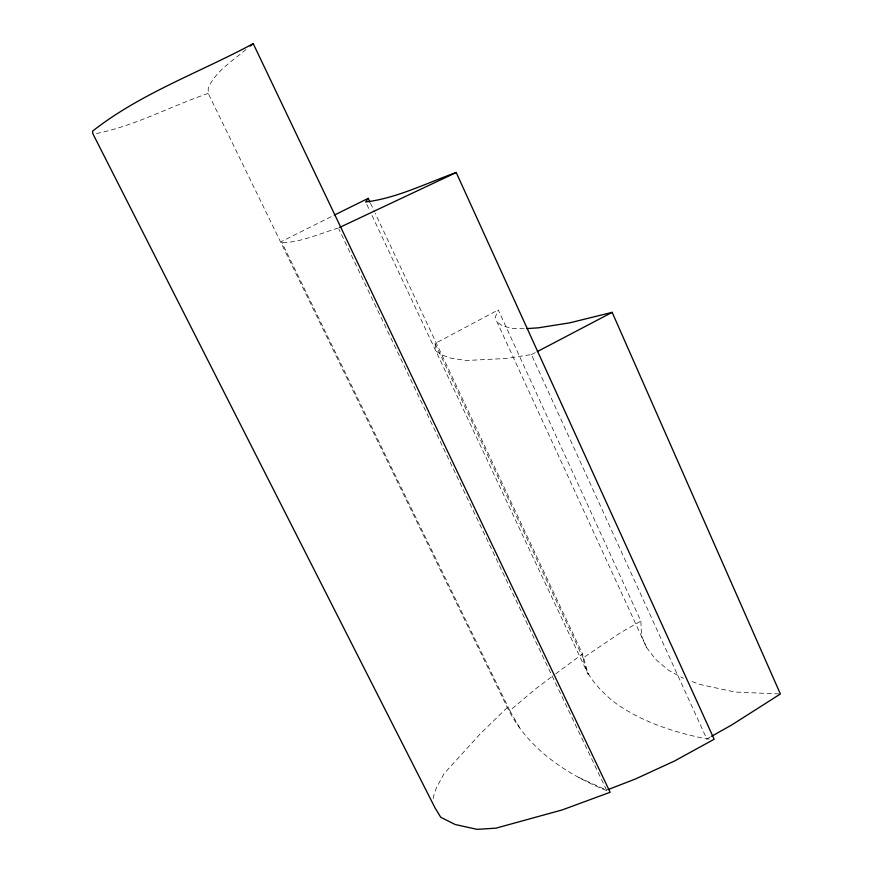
<?xml version="1.0" encoding="UTF-8"?>
<svg xmlns="http://www.w3.org/2000/svg" width="873" height="873" viewBox="0 0 873 873"><rect width="100%" height="100%" fill="white"/><g stroke="black" fill="none" stroke-linecap="round" stroke-linejoin="round"><path stroke-width="0.65" stroke-dasharray="4.37 3.27" d="M606.517 790.567C565.835 774.035 526.997 748.052 507.322 707.446L208.211 93.378L208.243 87.835C216.242 70.32 233.997 60.03 248.041 47.786M646.653 647.624L641.502 635.784L640.902 621.107L498.265 309.915L495.22 317.336L497.13 322.159L646.653 647.624L655.568 659.301L668.631 670.366L683.504 678.31M507.322 707.446L479.834 734.291L444.106 773.587L436.435 787.686L433.314 796.94L433.881 800.585M519.719 727.831L509.832 710.622L536.317 688.295L554.584 674.698M555.654 673.901L582.52 653.91L375.161 213.121M709.258 739.049L706.792 738.962C673.53 732.272 639.549 721.382 612.257 700.703C599.205 689.015 585.619 676.16 583.099 657.904L620.899 632.478L640.902 621.107M710.349 736.965L706.792 738.962L531.384 354.602L505.904 358.487L466.564 360.484L451.679 358.421L441.978 354.995L435.758 350.815L435.103 343.471L498.265 309.915M531.384 354.602L536.077 352.234M509.832 710.622L281.422 241.537L333.104 215.718M208.211 93.378C170.519 106.32 134.169 126.279 95.048 133.809M338.375 228.017C320.347 233.386 302.636 241.635 283.649 242.77L281.422 241.537M524.236 328.783L512.178 328.412L502.619 325.956L497.13 322.159M779.054 693.926L735.121 692.049L699.939 684.476L689.823 680.689M578.81 777.472L606.604 790.152L338.953 229.239M366.813 204.457L369.716 210.622M372.04 215.555L588.271 674.556L582.52 653.91M370.523 203.267L374.582 211.888M435.103 343.471L583.099 657.904"/><path stroke-width="1.31" d="M369.945 202.045L368.21 198.346L365.645 201.99C397.226 198.095 426.439 183.09 456.219 172.527L714.169 739.245L674.458 761.038L635.26 779.065L607.848 789.672M250.114 46.127L253.225 43.65L610.129 792.28L562.136 809.948L495.94 828.161L477.062 829.35L455.128 824.494L440.778 817.303L435.038 807.874L92.811 133.602L92.614 131.092C140.749 93.291 199.699 72.47 253.225 43.65M711.528 736.31L731.639 725.016L780.386 693.98L612.159 312.348L569.665 322.857L538.237 327.833L526.779 328.608M612.159 312.348L537.244 351.633M334.315 215.118L368.21 198.346M456.219 172.527L339.586 227.449"/></g></svg>
